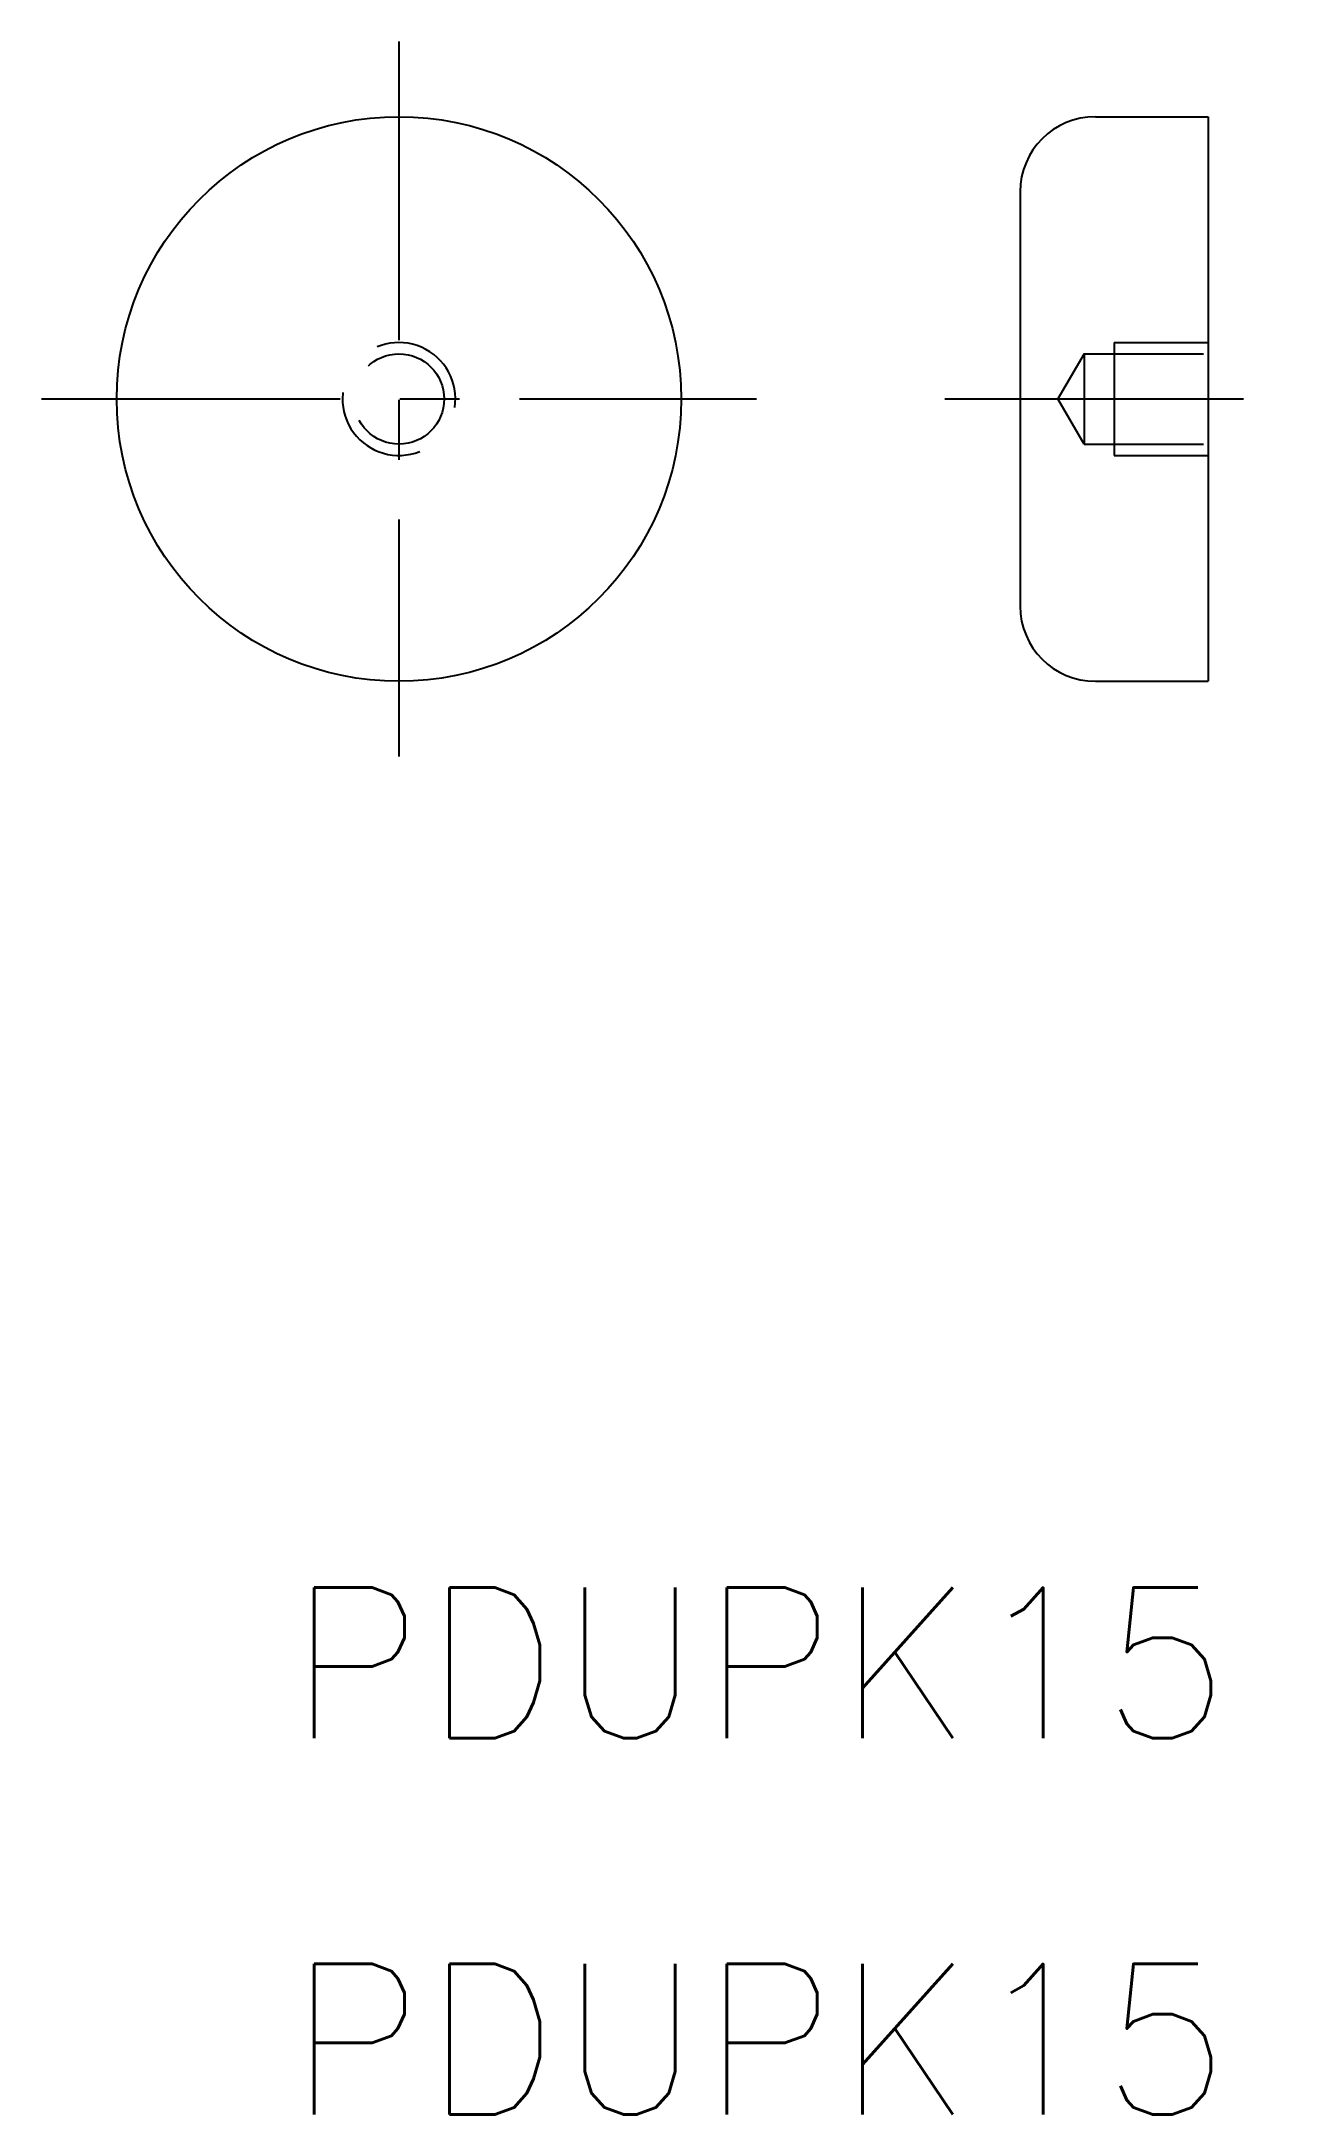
# Model space of a CAD drawing. Extents: x 3.4 to 36.4, y 10 to 65.1.
import ezdxf

# ---------------------------------------------------------------- set-up
doc = ezdxf.new("R2010")
doc.units = 0
doc.header["$LTSCALE"] = 0.25
doc.linetypes.add('CENTER', pattern=[50.8, 31.75, -6.35, 6.35, -6.35])
doc.linetypes.add('DASHED', pattern=[19.05, 12.7, -6.35])
doc.layers.get('0').update_dxf_attribs({"linetype": 'CONTINUOUS'})
doc.layers.add('CENTER', color=1, linetype='CENTER')
doc.styles.get("Standard").update_dxf_attribs({"font": 'txt.shx'})

msp = doc.modelspace()

# ---------------------------------------------------------------- linework, layer by layer
for p, q in [((31.447, 63.083), (34.447, 63.083)), ((34.447, 63.083), (34.447, 48.083)), ((29.447, 61.083), (29.447, 50.083)), ((31.447, 48.083), (34.447, 48.083))]:
    msp.add_line(p, q)
at = {"color": 3, "linetype": 'DASHED'}
for p, q in [((31.147, 56.783), (30.454, 55.583)), ((31.147, 56.783), (34.447, 56.783)), ((31.147, 56.783), (31.147, 54.383)), ((31.947, 57.083), (34.447, 57.083)), ((31.947, 57.083), (31.947, 54.083)), ((31.147, 54.383), (30.454, 55.583)), ((31.147, 54.383), (34.447, 54.383)), ((31.947, 54.083), (34.447, 54.083))]:
    msp.add_line(p, q, dxfattribs=at)
msp.add_circle((12.943, 55.583), 7.5)
msp.add_circle((12.943, 55.583), 1.2, dxfattribs=at)
for centre, start, end in [((31.447, 61.083), 90, 180), ((31.447, 50.083), 180, 270)]:
    msp.add_arc(centre, 2, start, end)
msp.add_arc((12.943, 55.583), 1.5, 351.3442, 291.62, dxfattribs=at)
at = {"layer": 'CENTER', "color": 1, "linetype": 'CENTER'}
for p, q in [((12.943, 65.083), (12.943, 46.083)), ((3.443, 55.583), (22.443, 55.583)), ((27.447, 55.583), (36.447, 55.583))]:
    msp.add_line(p, q, dxfattribs=at)

# ---------------------------------------------------------------- texts
for p in [(10, 20), (10, 10)]:
    msp.add_text('PDUPK15', height=4).set_placement(p)

doc.saveas('drawing.dxf')
